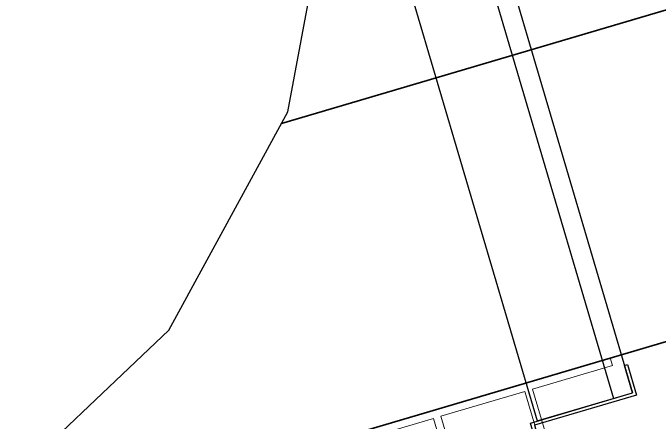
# Model space of a CAD drawing. Header units: millimetres. Extents: x 62878 to 70819, y -67946 to -61850.
# Drawn here: x 63759.08 to 63799.7, y -65557.59 to -65531.87 of the extents above; entities that cross this region are included whole.
import ezdxf

# ---------------------------------------------------------------- set-up
doc = ezdxf.new("R2010")
doc.units = ezdxf.units.MM
for name, color, linetype, lineweight in [('BAP', 41, 'Continuous', 30), ('Dog_dos_yeni', 63, 'Continuous', 5), ('DUV.ALÇ.-yeni', 20, 'Continuous', 25), ('DUVAR-GAZBETON', 84, 'Continuous', 35)]:
    doc.layers.add(name, color=color, linetype=linetype, lineweight=lineweight)
doc.layers.add('profil-yeni', color=13, linetype='Continuous')

msp = doc.modelspace()

# ---------------------------------------------------------------- linework, layer by layer
at = {"layer": 'BAP'}
msp.add_lwpolyline([(63776.357, -65538.083), (63779.225, -65522.705), (63777.199, -65507.193), (63770.48, -65493.066), (63759.724, -65481.707), (63745.984, -65474.228), (63730.606, -65471.36), (63715.094, -65473.385), (63700.967, -65480.105), (63689.608, -65490.861), (63682.129, -65504.6), (63679.262, -65519.979), (63681.287, -65535.491), (63688.006, -65549.617), (63698.762, -65560.976), (63712.502, -65568.456), (63727.88, -65571.323), (63743.392, -65569.298), (63757.519, -65562.579), (63768.878, -65551.823)], close=True, dxfattribs=at)
at = {"layer": 'Dog_dos_yeni'}
msp.add_lwpolyline([(63780.333, -65558.383), (63796.633, -65553.557), (63796.775, -65554.036), (63791.741, -65555.527), (63794.439, -65564.636), (63793.959, -65564.778), (63791.262, -65555.669), (63785.988, -65557.23), (63788.685, -65566.339), (63788.206, -65566.481), (63785.509, -65557.372), (63780.475, -65558.863), (63780.333, -65558.383)], close=True, dxfattribs=at)
at = {"layer": 'DUV.ALÇ.-yeni'}
for p, q in [((63767.27, -65451.42), (63798.036, -65555.758)), ((63766.425, -65452.973), (63796.837, -65556.111)), ((63761.631, -65454.393), (63792.041, -65557.526)), ((63792.041, -65557.526), (63798.036, -65555.758))]:
    msp.add_line(p, q, dxfattribs=at)
at = {"layer": 'DUVAR-GAZBETON', "ltscale": 5}
for p, q in [((63775.955, -65538.822), (64149.798, -65428.364)), ((63714.54, -65577.823), (64145.514, -65450.485))]:
    msp.add_line(p, q, dxfattribs=at)
at = {"layer": 'profil-yeni'}
msp.add_lwpolyline([(63792.343, -65559.531), (63792.17, -65559.579), (63791.611, -65557.659), (63798.036, -65555.758), (63797.527, -65554.032), (63797.719, -65553.978), (63798.281, -65555.897), (63791.857, -65557.798), (63792.343, -65559.531)], dxfattribs=at)

doc.saveas('drawing.dxf')
